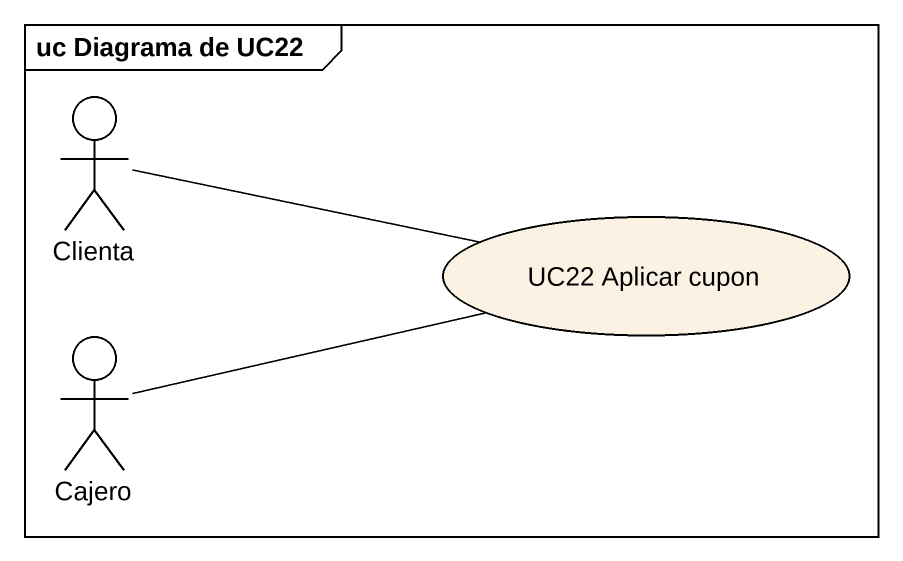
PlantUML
@startuml
mainframe uc Diagrama de UC22
actor Clienta
usecase "UC22 Aplicar cupon" as UC22_Aplicar_cupon
actor Cajero
Clienta -right- UC22_Aplicar_cupon
Cajero -right- UC22_Aplicar_cupon
@enduml
